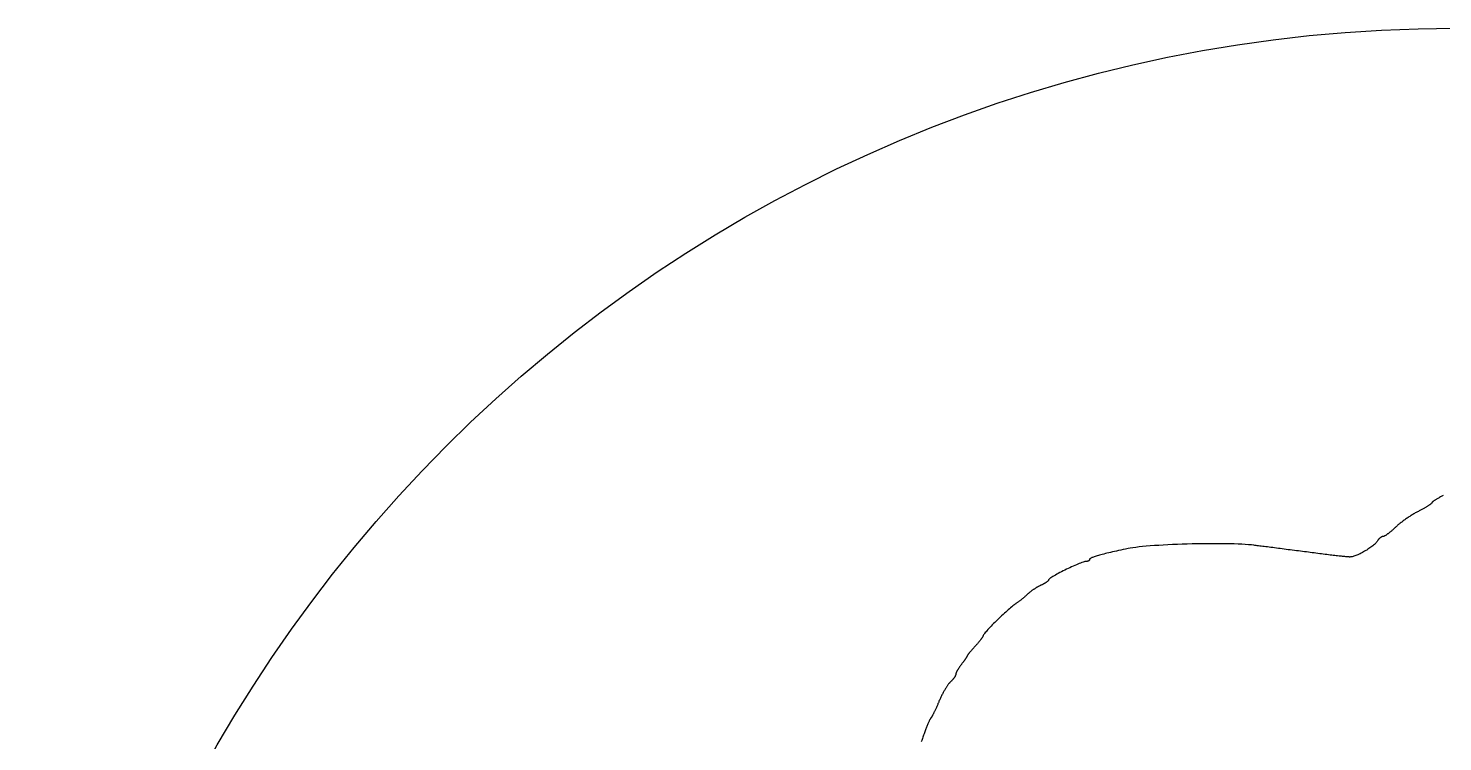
# Model space of a CAD drawing. Extents: x 2.5 to 77.5, y 2.5 to 77.5.
# Drawn here: x 2.5 to 39.68, y 58.75 to 77.5 of the extents above; entities that cross this region are included whole.
import ezdxf

# ---------------------------------------------------------------- set-up
doc = ezdxf.new("R2010")
doc.units = 0
doc.layers.get('0').update_dxf_attribs({"linetype": 'CONTINUOUS'})
doc.layers.add('YUYUKO', color=7, linetype='CONTINUOUS')

msp = doc.modelspace()

# ---------------------------------------------------------------- linework, layer by layer
msp.add_circle((40, 40), 37.5)
at = {"layer": 'YUYUKO'}
msp.add_lwpolyline([(39.694, 65.223), (39.674, 65.213), (39.655, 65.203), (39.636, 65.192), (39.618, 65.182), (39.6, 65.172), (39.583, 65.163), (39.567, 65.153), (39.551, 65.144), (39.535, 65.135), (39.52, 65.126), (39.506, 65.117), (39.493, 65.109), (39.48, 65.101), (39.468, 65.093), (39.457, 65.086), (39.447, 65.079), (39.437, 65.072), (39.429, 65.066), (39.421, 65.06), (39.414, 65.054), (39.409, 65.049), (39.404, 65.045), (39.4, 65.04), (39.397, 65.037), (39.396, 65.034), (39.395, 65.031), (39.395, 65.028), (39.393, 65.025), (39.391, 65.021), (39.387, 65.017), (39.383, 65.013), (39.378, 65.008), (39.372, 65.003), (39.365, 64.997), (39.358, 64.991), (39.349, 64.985), (39.34, 64.979), (39.33, 64.972), (39.32, 64.965), (39.309, 64.957), (39.297, 64.949), (39.284, 64.941), (39.271, 64.933), (39.258, 64.925), (39.243, 64.916), (39.229, 64.908), (39.213, 64.899), (39.198, 64.89), (39.182, 64.88), (39.165, 64.871), (39.148, 64.862), (39.131, 64.852), (39.113, 64.843), (39.095, 64.833), (39.077, 64.824), (39.058, 64.814), (39.04, 64.804), (39.02, 64.794), (39.001, 64.784), (38.981, 64.773), (38.96, 64.762), (38.94, 64.75), (38.919, 64.738), (38.898, 64.725), (38.877, 64.712), (38.855, 64.699), (38.834, 64.685), (38.812, 64.671), (38.791, 64.657), (38.769, 64.643), (38.748, 64.628), (38.726, 64.613), (38.705, 64.599), (38.684, 64.584), (38.663, 64.569), (38.643, 64.554), (38.623, 64.539), (38.603, 64.524), (38.584, 64.509), (38.565, 64.494), (38.547, 64.48), (38.529, 64.465), (38.512, 64.451), (38.495, 64.437), (38.479, 64.423), (38.464, 64.409), (38.45, 64.396), (38.436, 64.383), (38.423, 64.37), (38.41, 64.358), (38.397, 64.345), (38.383, 64.333), (38.37, 64.321), (38.357, 64.31), (38.344, 64.298), (38.331, 64.287), (38.318, 64.276), (38.305, 64.265), (38.293, 64.255), (38.28, 64.245), (38.268, 64.235), (38.256, 64.226), (38.244, 64.217), (38.233, 64.209), (38.222, 64.201), (38.211, 64.193), (38.201, 64.186), (38.191, 64.179), (38.181, 64.173), (38.172, 64.167), (38.163, 64.162), (38.154, 64.158), (38.146, 64.153), (38.139, 64.15), (38.132, 64.147), (38.126, 64.145), (38.12, 64.143), (38.115, 64.142), (38.11, 64.142), (38.106, 64.142), (38.102, 64.141), (38.097, 64.14), (38.092, 64.139), (38.088, 64.138), (38.083, 64.136), (38.078, 64.135), (38.073, 64.132), (38.068, 64.13), (38.063, 64.127), (38.058, 64.125), (38.053, 64.121), (38.048, 64.118), (38.043, 64.115), (38.038, 64.111), (38.033, 64.107), (38.028, 64.103), (38.023, 64.099), (38.018, 64.094), (38.013, 64.089), (38.009, 64.085), (38.004, 64.08), (38, 64.075), (37.995, 64.069), (37.991, 64.064), (37.987, 64.059), (37.983, 64.053), (37.979, 64.047), (37.975, 64.041), (37.972, 64.036), (37.968, 64.03), (37.96, 64.015), (37.948, 64), (37.935, 63.984), (37.92, 63.967), (37.902, 63.95), (37.883, 63.932), (37.863, 63.915), (37.841, 63.897), (37.817, 63.878), (37.792, 63.86), (37.767, 63.842), (37.74, 63.824), (37.712, 63.806), (37.684, 63.788), (37.656, 63.771), (37.627, 63.754), (37.597, 63.737), (37.568, 63.721), (37.539, 63.706), (37.509, 63.692), (37.481, 63.678), (37.452, 63.665), (37.424, 63.653), (37.397, 63.643), (37.371, 63.633), (37.346, 63.625), (37.322, 63.618), (37.299, 63.612), (37.278, 63.608), (37.258, 63.605), (37.24, 63.604), (37.232, 63.604), (37.221, 63.605), (37.207, 63.606), (37.191, 63.607), (37.173, 63.608), (37.152, 63.61), (37.13, 63.612), (37.105, 63.614), (37.078, 63.617), (37.05, 63.62), (37.019, 63.623), (36.987, 63.627), (36.954, 63.63), (36.918, 63.634), (36.881, 63.639), (36.843, 63.643), (36.803, 63.648), (36.762, 63.652), (36.72, 63.657), (36.677, 63.663), (36.633, 63.668), (36.587, 63.673), (36.541, 63.679), (36.494, 63.685), (36.446, 63.691), (36.398, 63.697), (36.349, 63.703), (36.299, 63.71), (36.249, 63.716), (36.199, 63.722), (36.148, 63.729), (36.097, 63.736), (36.045, 63.742), (35.993, 63.749), (35.94, 63.756), (35.887, 63.763), (35.834, 63.77), (35.78, 63.777), (35.727, 63.784), (35.673, 63.791), (35.62, 63.797), (35.567, 63.804), (35.514, 63.811), (35.462, 63.818), (35.411, 63.824), (35.36, 63.831), (35.309, 63.837), (35.26, 63.844), (35.212, 63.85), (35.164, 63.856), (35.118, 63.862), (35.073, 63.868), (35.03, 63.873), (34.988, 63.879), (34.948, 63.884), (34.909, 63.889), (34.872, 63.893), (34.837, 63.898), (34.804, 63.902), (34.773, 63.906), (34.744, 63.91), (34.717, 63.913), (34.65, 63.921), (34.574, 63.928), (34.49, 63.934), (34.399, 63.939), (34.301, 63.943), (34.198, 63.947), (34.089, 63.95), (33.975, 63.952), (33.857, 63.953), (33.736, 63.954), (33.611, 63.954), (33.484, 63.953), (33.356, 63.952), (33.226, 63.949), (33.095, 63.947), (32.965, 63.943), (32.835, 63.939), (32.706, 63.935), (32.579, 63.929), (32.454, 63.924), (32.332, 63.917), (32.214, 63.91), (32.1, 63.903), (31.991, 63.895), (31.887, 63.887), (31.789, 63.878), (31.697, 63.868), (31.613, 63.858), (31.536, 63.848), (31.468, 63.838), (31.409, 63.826), (31.344, 63.813), (31.28, 63.8), (31.22, 63.787), (31.161, 63.774), (31.104, 63.762), (31.05, 63.749), (30.998, 63.738), (30.948, 63.726), (30.901, 63.715), (30.855, 63.704), (30.812, 63.693), (30.771, 63.683), (30.732, 63.673), (30.695, 63.663), (30.661, 63.653), (30.628, 63.644), (30.598, 63.635), (30.57, 63.626), (30.544, 63.618), (30.52, 63.61), (30.498, 63.602), (30.478, 63.594), (30.461, 63.587), (30.445, 63.579), (30.432, 63.573), (30.421, 63.566), (30.411, 63.559), (30.404, 63.553), (30.399, 63.547), (30.396, 63.542), (30.395, 63.536), (30.395, 63.534), (30.395, 63.531), (30.394, 63.529), (30.393, 63.526), (30.392, 63.524), (30.391, 63.521), (30.389, 63.519), (30.388, 63.517), (30.386, 63.515), (30.384, 63.512), (30.382, 63.51), (30.379, 63.508), (30.377, 63.506), (30.374, 63.505), (30.371, 63.503), (30.368, 63.501), (30.365, 63.499), (30.362, 63.498), (30.358, 63.496), (30.355, 63.495), (30.351, 63.494), (30.347, 63.493), (30.343, 63.492), (30.339, 63.491), (30.335, 63.49), (30.331, 63.489), (30.326, 63.489), (30.322, 63.488), (30.317, 63.488), (30.313, 63.488), (30.308, 63.488), (30.294, 63.486), (30.275, 63.483), (30.252, 63.477), (30.225, 63.468), (30.196, 63.458), (30.163, 63.446), (30.128, 63.433), (30.09, 63.417), (30.05, 63.401), (30.009, 63.383), (29.967, 63.364), (29.923, 63.344), (29.879, 63.324), (29.834, 63.303), (29.789, 63.281), (29.744, 63.259), (29.7, 63.237), (29.657, 63.215), (29.615, 63.194), (29.575, 63.172), (29.536, 63.151), (29.5, 63.131), (29.466, 63.112), (29.435, 63.093), (29.407, 63.076), (29.382, 63.06), (29.361, 63.046), (29.345, 63.033), (29.332, 63.022), (29.325, 63.012), (29.322, 63.005), (29.322, 63.002), (29.321, 62.999), (29.32, 62.996), (29.318, 62.992), (29.315, 62.988), (29.313, 62.985), (29.309, 62.981), (29.306, 62.977), (29.302, 62.972), (29.297, 62.968), (29.292, 62.964), (29.287, 62.959), (29.281, 62.954), (29.275, 62.95), (29.269, 62.945), (29.262, 62.94), (29.255, 62.935), (29.248, 62.93), (29.24, 62.925), (29.232, 62.921), (29.224, 62.916), (29.215, 62.911), (29.207, 62.906), (29.198, 62.901), (29.188, 62.896), (29.179, 62.891), (29.169, 62.886), (29.16, 62.881), (29.15, 62.877), (29.14, 62.872), (29.129, 62.868), (29.119, 62.863), (29.108, 62.858), (29.097, 62.853), (29.086, 62.847), (29.074, 62.841), (29.063, 62.835), (29.051, 62.829), (29.039, 62.822), (29.027, 62.815), (29.015, 62.808), (29.003, 62.801), (28.991, 62.793), (28.979, 62.786), (28.967, 62.778), (28.955, 62.77), (28.943, 62.762), (28.931, 62.754), (28.919, 62.746), (28.907, 62.738), (28.896, 62.73), (28.884, 62.721), (28.873, 62.713), (28.862, 62.705), (28.852, 62.697), (28.841, 62.689), (28.831, 62.68), (28.821, 62.672), (28.812, 62.664), (28.803, 62.656), (28.795, 62.649), (28.786, 62.641), (28.778, 62.633), (28.77, 62.625), (28.76, 62.617), (28.751, 62.609), (28.741, 62.6), (28.731, 62.591), (28.72, 62.582), (28.709, 62.572), (28.698, 62.563), (28.687, 62.553), (28.675, 62.543), (28.663, 62.533), (28.651, 62.523), (28.639, 62.513), (28.626, 62.503), (28.614, 62.493), (28.601, 62.483), (28.588, 62.473), (28.575, 62.463), (28.563, 62.453), (28.55, 62.443), (28.537, 62.433), (28.525, 62.424), (28.512, 62.414), (28.5, 62.405), (28.487, 62.396), (28.475, 62.387), (28.463, 62.378), (28.451, 62.369), (28.44, 62.361), (28.429, 62.353), (28.405, 62.336), (28.38, 62.317), (28.352, 62.295), (28.323, 62.271), (28.292, 62.245), (28.26, 62.217), (28.227, 62.188), (28.192, 62.157), (28.157, 62.126), (28.122, 62.093), (28.086, 62.059), (28.05, 62.025), (28.014, 61.991), (27.978, 61.956), (27.943, 61.921), (27.908, 61.887), (27.874, 61.853), (27.841, 61.819), (27.809, 61.786), (27.779, 61.755), (27.75, 61.724), (27.723, 61.695), (27.698, 61.667), (27.676, 61.641), (27.655, 61.617), (27.638, 61.596), (27.623, 61.576), (27.611, 61.559), (27.602, 61.545), (27.597, 61.534), (27.595, 61.526), (27.594, 61.523), (27.594, 61.52), (27.592, 61.516), (27.59, 61.512), (27.588, 61.507), (27.585, 61.502), (27.581, 61.496), (27.577, 61.489), (27.573, 61.483), (27.568, 61.475), (27.562, 61.468), (27.556, 61.46), (27.55, 61.451), (27.544, 61.442), (27.537, 61.433), (27.529, 61.424), (27.522, 61.414), (27.513, 61.404), (27.505, 61.393), (27.496, 61.383), (27.487, 61.372), (27.478, 61.361), (27.469, 61.349), (27.459, 61.338), (27.449, 61.326), (27.439, 61.315), (27.428, 61.303), (27.418, 61.291), (27.407, 61.279), (27.396, 61.267), (27.385, 61.255), (27.374, 61.243), (27.363, 61.231), (27.353, 61.219), (27.342, 61.207), (27.332, 61.195), (27.322, 61.184), (27.312, 61.173), (27.302, 61.161), (27.293, 61.151), (27.283, 61.14), (27.274, 61.129), (27.266, 61.119), (27.258, 61.109), (27.25, 61.1), (27.242, 61.091), (27.235, 61.082), (27.228, 61.073), (27.221, 61.065), (27.215, 61.057), (27.21, 61.05), (27.204, 61.043), (27.199, 61.036), (27.195, 61.03), (27.191, 61.025), (27.188, 61.02), (27.185, 61.015), (27.182, 61.011), (27.18, 61.008), (27.179, 61.005), (27.178, 61.002), (27.178, 61.001), (27.177, 60.999), (27.177, 60.997), (27.176, 60.994), (27.174, 60.991), (27.173, 60.987), (27.17, 60.983), (27.168, 60.979), (27.165, 60.974), (27.162, 60.969), (27.158, 60.963), (27.154, 60.957), (27.15, 60.951), (27.146, 60.944), (27.141, 60.937), (27.136, 60.929), (27.131, 60.922), (27.125, 60.914), (27.119, 60.905), (27.113, 60.897), (27.107, 60.888), (27.101, 60.879), (27.094, 60.87), (27.087, 60.861), (27.08, 60.851), (27.073, 60.841), (27.066, 60.832), (27.058, 60.822), (27.051, 60.811), (27.043, 60.801), (27.035, 60.791), (27.027, 60.781), (27.02, 60.77), (27.012, 60.76), (27.004, 60.749), (26.997, 60.739), (26.989, 60.728), (26.982, 60.718), (26.975, 60.707), (26.968, 60.697), (26.961, 60.686), (26.955, 60.676), (26.948, 60.666), (26.942, 60.656), (26.936, 60.646), (26.931, 60.637), (26.925, 60.627), (26.92, 60.618), (26.915, 60.609), (26.91, 60.6), (26.906, 60.592), (26.902, 60.584), (26.898, 60.576), (26.895, 60.568), (26.892, 60.561), (26.889, 60.554), (26.886, 60.548), (26.884, 60.542), (26.882, 60.536), (26.881, 60.531), (26.88, 60.526), (26.879, 60.522), (26.879, 60.518), (26.879, 60.514), (26.878, 60.51), (26.877, 60.506), (26.876, 60.501), (26.874, 60.496), (26.872, 60.491), (26.87, 60.486), (26.867, 60.48), (26.864, 60.474), (26.861, 60.468), (26.857, 60.462), (26.853, 60.455), (26.849, 60.448), (26.844, 60.441), (26.839, 60.434), (26.834, 60.427), (26.829, 60.42), (26.824, 60.413), (26.818, 60.405), (26.812, 60.398), (26.806, 60.39), (26.799, 60.383), (26.793, 60.375), (26.786, 60.367), (26.779, 60.36), (26.772, 60.352), (26.765, 60.345), (26.758, 60.337), (26.75, 60.33), (26.743, 60.322), (26.735, 60.315), (26.727, 60.307), (26.719, 60.298), (26.711, 60.289), (26.702, 60.278), (26.693, 60.267), (26.684, 60.255), (26.674, 60.242), (26.664, 60.228), (26.654, 60.214), (26.644, 60.198), (26.634, 60.183), (26.624, 60.166), (26.613, 60.15), (26.602, 60.132), (26.592, 60.114), (26.581, 60.096), (26.57, 60.077), (26.56, 60.058), (26.549, 60.039), (26.538, 60.019), (26.528, 59.999), (26.517, 59.979), (26.507, 59.958), (26.497, 59.938), (26.487, 59.917), (26.477, 59.896), (26.467, 59.875), (26.457, 59.854), (26.448, 59.834), (26.439, 59.813), (26.431, 59.792), (26.422, 59.772), (26.413, 59.751), (26.405, 59.731), (26.396, 59.711), (26.388, 59.691), (26.379, 59.672), (26.371, 59.653), (26.362, 59.634), (26.354, 59.616), (26.346, 59.598), (26.338, 59.581), (26.33, 59.564), (26.322, 59.547), (26.315, 59.532), (26.307, 59.516), (26.3, 59.501), (26.293, 59.487), (26.286, 59.474), (26.28, 59.461), (26.274, 59.449), (26.268, 59.438), (26.262, 59.427), (26.256, 59.418), (26.251, 59.409), (26.247, 59.401), (26.242, 59.394), (26.238, 59.388), (26.234, 59.382), (26.231, 59.378), (26.228, 59.375), (26.225, 59.373), (26.223, 59.371), (26.219, 59.367), (26.216, 59.361), (26.212, 59.355), (26.207, 59.346), (26.202, 59.337), (26.197, 59.326), (26.191, 59.314), (26.185, 59.3), (26.178, 59.286), (26.171, 59.27), (26.164, 59.253), (26.156, 59.235), (26.148, 59.216), (26.14, 59.197), (26.132, 59.176), (26.123, 59.154), (26.114, 59.131), (26.105, 59.108), (26.095, 59.084), (26.086, 59.059), (26.076, 59.033), (26.066, 59.007), (26.056, 58.98), (26.046, 58.953), (26.036, 58.925), (26.025, 58.896), (26.015, 58.867), (26.005, 58.838), (25.994, 58.808), (25.984, 58.778), (25.973, 58.748)], dxfattribs=at)

doc.saveas('drawing.dxf')
